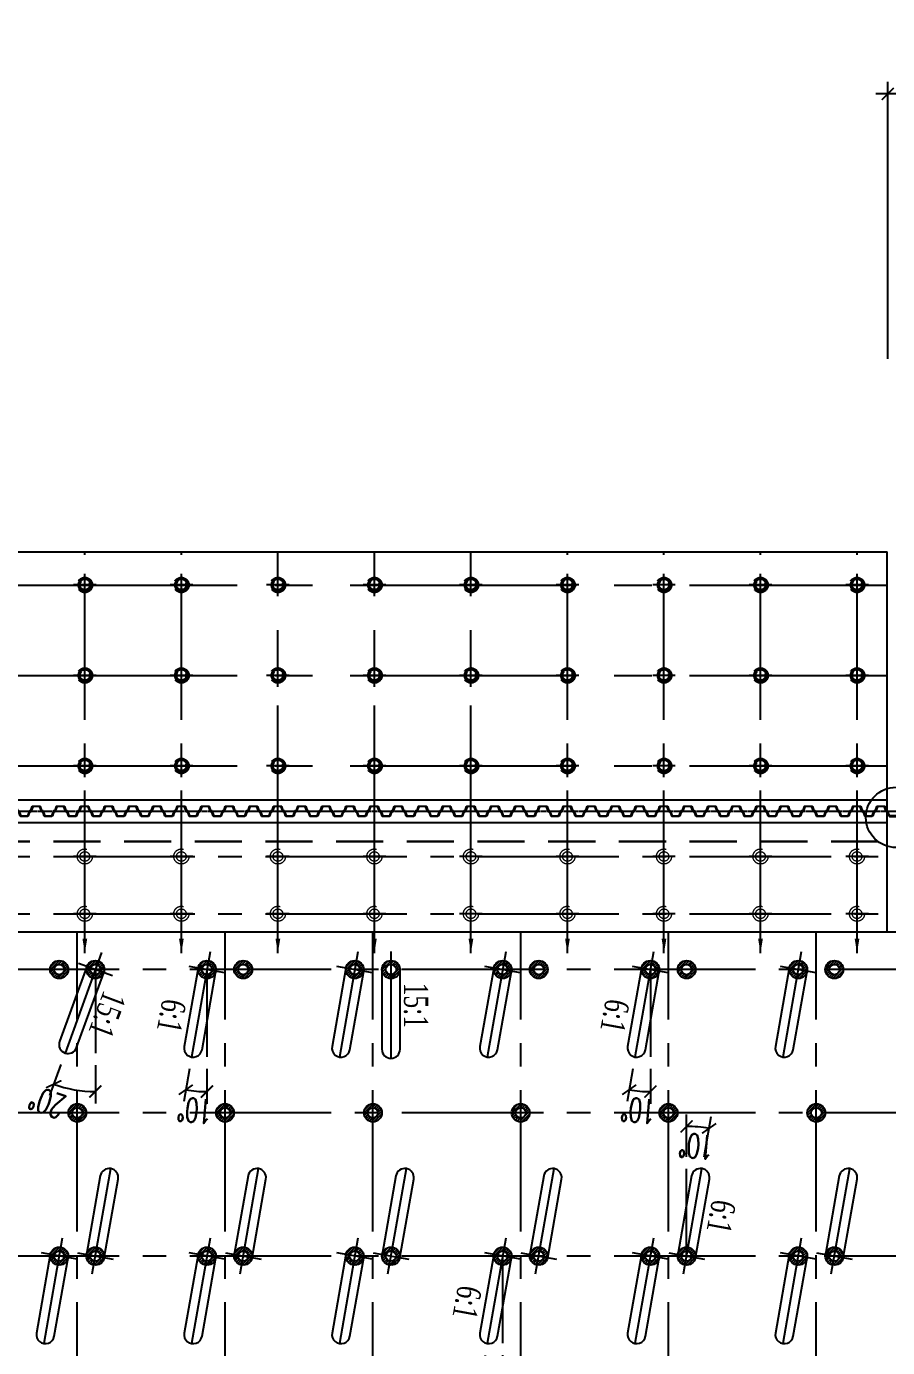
# Model space of a CAD drawing. Extents: x -57534 to 10615, y -13723 to 96319.
# Drawn here: x -16465 to -13610, y 48304 to 52684 of the extents above; entities that cross this region are included whole.
import ezdxf
from ezdxf.enums import TextEntityAlignment as Align

# ---------------------------------------------------------------- set-up
doc = ezdxf.new("R2010")
doc.units = 0
doc.header["$LTSCALE"] = 5
doc.header["$MEASUREMENT"] = 0
for name, pattern in [('CENTER', [2, 1.25, -0.25, 0.25, -0.25]), ('CENTER2', [1.125, 0.75, -0.125, 0.125, -0.125]), ('HIDDEN', [0.375, 0.25, -0.125])]:
    doc.linetypes.add(name, pattern=pattern)
doc.layers.get('0').update_dxf_attribs({"linetype": 'CONTINUOUS'})
doc.layers.get('DEFPOINTS').update_dxf_attribs({"linetype": 'CONTINUOUS'})
for name, color, linetype in [('BORDER', 2, 'CONTINUOUS'), ('CENTER', 9, 'CENTER2'), ('Coc', 2, 'CONTINUOUS'), ('Cochh', 7, 'CONTINUOUS'), ('Cu', 230, 'CONTINUOUS'), ('Dam', 4, 'CONTINUOUS'), ('DIMENSION', 4, 'CONTINUOUS'), ('HATCH', 7, 'CONTINUOUS'), ('PILE-D600', 20, 'CONTINUOUS'), ('STEEL', 1, 'CONTINUOUS'), ('TEXT', 3, 'CONTINUOUS')]:
    doc.layers.add(name, color=color, linetype=linetype)
doc.layers.add('Border k in', color=241, linetype='CONTINUOUS', lineweight=30, plot=False)
doc.layers.add('KHUAT', color=235, linetype='HIDDEN', lineweight=18)
doc.styles.add('DIM', font='romans.shx', dxfattribs={"width": 0.65})
doc.styles.add('THUONG', font='vntimeh.shx', dxfattribs={"width": 0.65})
doc.dimstyles.new('1-400', dxfattribs={"dimscale": 400, "dimtxt": 0.22, "dimasz": 0.12, "dimexe": 0.1, "dimexo": 0.1, "dimgap": 0.08, "dimtad": 1, "dimdec": 0, "dimzin": 0, "dimdsep": 46, "dimtxsty": 'DIM', "dimblk": 'ARCHTICK', "dimcen": 0.15, "dimdle": 0.1, "dimclrd": 4, "dimclre": 7, "dimclrt": 2, "dimaunit": 1, "dimadec": 0, "dimazin": 0, "dimtfac": 1, "dimtdec": 0, "dimtix": 1, "dimtmove": 1, "dimatfit": 3, "dimfxl": 1, "dimtolj": 1, "dimtzin": 0, "dimarcsym": 0})
doc.dimstyles.new('400.Ph', dxfattribs={"dimscale": 400, "dimtxt": 0.2, "dimasz": 0.1, "dimexe": 0.1, "dimexo": 0.1, "dimgap": 0.06, "dimtad": 1, "dimdec": 0, "dimzin": 0, "dimdsep": 46, "dimtxsty": 'DIM', "dimblk": 'ARCHTICK', "dimcen": 0.15, "dimdle": 0.1, "dimclrd": 256, "dimclre": 7, "dimclrt": 6, "dimadec": 0, "dimazin": 0, "dimtfac": 1, "dimtdec": 0, "dimtix": 1, "dimtmove": 0, "dimatfit": 3, "dimfxl": 1, "dimtolj": 1, "dimtzin": 0, "dimarcsym": 0})

# ---------------------------------------------------------------- blocks, each defined once
blk = doc.blocks.new('CocD500_HH')
at = {"layer": 'CENTER', "ltscale": 50}
for p, q in [((-37.5, 0), (37.5, 0)), ((0, 37.5), (0, -37.5))]:
    blk.add_line(p, q, dxfattribs=at)
at = {"layer": 'KHUAT', "ltscale": 100}
for radius in [25, 16]:
    blk.add_circle((0, 0), radius, dxfattribs=at)
blk = doc.blocks.new('_ArchTick')
at = {"color": 0, "linetype": 'ByBlock', "const_width": 0.15}
blk.add_lwpolyline([(-0.5, -0.5), (0.5, 0.5)], dxfattribs=at)
blk = doc.blocks.new('cocbs')
at = {"layer": 'Coc'}
h = blk.add_hatch(color=256, dxfattribs=at)
h.paths.add_polyline_path([(-46596.3, 9805.7), (-46596.3, 9796.7, -0.414214), (-46580.3, 9780.7), (-46571.3, 9780.7, 0.414214)])
h.paths.add_polyline_path([(-46571.3, 9780.7), (-46580.3, 9780.7, -0.414214), (-46596.3, 9764.7), (-46596.3, 9755.7, 0.414214)])
h.paths.add_polyline_path([(-46612.3, 9780.7), (-46621.3, 9780.7, 0.414214), (-46596.3, 9755.7), (-46596.3, 9764.7, -0.414214)])
h.paths.add_polyline_path([(-46596.3, 9796.7), (-46596.3, 9805.7, 0.414214), (-46621.3, 9780.7), (-46612.3, 9780.7, -0.414214)])
at = {"layer": 'Coc', "color": 8, "linetype": 'HIDDEN', "ltscale": 50}
for radius in [25, 16]:
    blk.add_circle((-46596.3, 9780.7), radius, dxfattribs=at)
at = {"layer": 'Cochh', "linetype": 'CENTER', "ltscale": 25}
for p, q in [((-46596.3, 9818.2), (-46596.3, 9743.2)), ((-46633.8, 9780.7), (-46558.8, 9780.7))]:
    blk.add_line(p, q, dxfattribs=at)
blk = doc.blocks.new('*D105')
at = {"layer": 'DEFPOINTS', "color": 0}
for p in [(-46789.1, 9367.7), (-46789.1, 8449.5), (-50569.1, 8225.7)]:
    blk.add_point(p, dxfattribs=at)
at = {"layer": 'DIMENSION', "color": 7, "lineweight": -2}
for p, q in [((-46789.1, 9327.7), (-46789.1, 8409.5)), ((-50569.1, 8265.7), (-50569.1, 8489.5))]:
    blk.add_line(p, q, dxfattribs=at)
at = {"layer": 'DIMENSION', "lineweight": -2}
blk.add_line((-50609.1, 8449.5), (-46749.1, 8449.5), dxfattribs=at)
at = {"layer": 'DIMENSION', "lineweight": -2, "xscale": 40, "yscale": 40, "zscale": 40, "rotation": 180}
blk.add_blockref('_ArchTick', (-50569.1, 8449.5), dxfattribs=at)
at = {"layer": 'DIMENSION', "lineweight": -2, "xscale": 40, "yscale": 40, "zscale": 40}
blk.add_blockref('_ArchTick', (-46789.1, 8449.5), dxfattribs=at)
at = {"layer": 'DIMENSION', "color": 6, "insert": (-48679.1, 8513.5), "char_height": 80, "attachment_point": 5, "style": 'DIM'}
blk.add_mtext('\\A1;3780', dxfattribs=at)
blk = doc.blocks.new('*D381')
at = {"layer": 'DEFPOINTS', "color": 0}
for p in [(-64663, 12738.3), (-64713.9, 12590.9), (-64662.8, 12592.7), (-64713.9, 12302.7), (-64724.3, 12243.6)]:
    blk.add_point(p, dxfattribs=at)
at = {"layer": 'DIMENSION', "color": 7, "lineweight": -2}
for p, q in [((-64713.9, 12630.9), (-64713.9, 12781.2)), ((-64655.8, 12632), (-64630.8, 12774))]:
    blk.add_line(p, q, dxfattribs=at)
at = {"layer": 'DIMENSION', "lineweight": -2}
blk.add_arc((-64713.9, 12302.7), 438.5, 80, 90, dxfattribs=at)
at = {"layer": 'DIMENSION', "lineweight": -2, "xscale": 40, "yscale": 40, "zscale": 40}
for p, rotation in [((-64713.9, 12741.2), 180.0000000000011), ((-64637.8, 12734.6), 350.0000000000073)]:
    blk.add_blockref('_ArchTick', p, dxfattribs=dict(at, rotation=rotation))
at = {"layer": 'DIMENSION', "color": 6, "insert": (-64670.1, 12803.3), "char_height": 80, "attachment_point": 5, "rotation": 355, "style": 'DIM'}
blk.add_mtext('\\A1;10°', dxfattribs=at)
blk = doc.blocks.new('*D383')
at = {"layer": 'DEFPOINTS', "color": 0}
for p in [(-65313.5, 12361.8), (-65323.9, 12302.7), (-65375, 12012.7), (-65323.9, 12013.1), (-65373.8, 11875.7)]:
    blk.add_point(p, dxfattribs=at)
at = {"layer": 'DIMENSION', "color": 7, "lineweight": -2}
for p, q in [((-65382, 11973.3), (-65405.5, 11840)), ((-65323.9, 11973.1), (-65323.9, 11832.8))]:
    blk.add_line(p, q, dxfattribs=at)
at = {"layer": 'DIMENSION', "lineweight": -2}
blk.add_arc((-65323.9, 12302.7), 429.9, 260, 270, dxfattribs=at)
at = {"layer": 'DIMENSION', "lineweight": -2, "xscale": 40, "yscale": 40, "zscale": 40}
for p, rotation in [((-65398.6, 11879.3), 170.0000000000097), ((-65323.9, 11872.8), 359.9999999999988)]:
    blk.add_blockref('_ArchTick', p, dxfattribs=dict(at, rotation=rotation))
at = {"layer": 'DIMENSION', "color": 6, "insert": (-65355.8, 11938.2), "char_height": 80, "attachment_point": 5, "rotation": 355, "style": 'DIM'}
blk.add_mtext('\\A1;10°', dxfattribs=at)
blk = doc.blocks.new('*D392')
at = {"layer": 'DEFPOINTS', "color": 0}
for p in [(-63687, 11754.5), (-63733.9, 11642.2), (-63682.8, 11642.7), (-63733.9, 11352.7), (-63744.3, 11293.6)]:
    blk.add_point(p, dxfattribs=at)
at = {"layer": 'DIMENSION', "color": 7, "lineweight": -2}
for p, q in [((-63733.9, 11682.2), (-63733.9, 11797.3)), ((-63675.8, 11682), (-63656.7, 11790.5))]:
    blk.add_line(p, q, dxfattribs=at)
at = {"layer": 'DIMENSION', "lineweight": -2}
blk.add_arc((-63733.9, 11352.7), 404.6, 80, 90, dxfattribs=at)
at = {"layer": 'DIMENSION', "lineweight": -2, "xscale": 40, "yscale": 40, "zscale": 40}
for p, rotation in [((-63733.9, 11757.3), 180.0000000000007), ((-63663.7, 11751.1), 350.0000000000111)]:
    blk.add_blockref('_ArchTick', p, dxfattribs=dict(at, rotation=rotation))
at = {"layer": 'DIMENSION', "color": 6, "insert": (-63693.1, 11819.5), "char_height": 80, "attachment_point": 5, "rotation": 355, "style": 'DIM'}
blk.add_mtext('\\A1;10°', dxfattribs=at)
blk = doc.blocks.new('*D409')
at = {"layer": 'DEFPOINTS', "color": 0}
for p in [(-65157, 11754.5), (-65203.9, 11642.2), (-65152.8, 11642.7), (-65203.9, 11352.7), (-65214.3, 11293.6)]:
    blk.add_point(p, dxfattribs=at)
at = {"layer": 'DIMENSION', "color": 7, "lineweight": -2}
for p, q in [((-65203.9, 11682.2), (-65203.9, 11797.3)), ((-65145.8, 11682), (-65126.7, 11790.5))]:
    blk.add_line(p, q, dxfattribs=at)
at = {"layer": 'DIMENSION', "lineweight": -2}
blk.add_arc((-65203.9, 11352.7), 404.6, 80, 90, dxfattribs=at)
at = {"layer": 'DIMENSION', "lineweight": -2, "xscale": 40, "yscale": 40, "zscale": 40}
for p, rotation in [((-65203.9, 11757.3), 179.9999999999964), ((-65133.7, 11751.1), 350.0000000000059)]:
    blk.add_blockref('_ArchTick', p, dxfattribs=dict(at, rotation=rotation))
at = {"layer": 'DIMENSION', "color": 6, "insert": (-65163.1, 11819.5), "char_height": 80, "attachment_point": 5, "rotation": 355, "style": 'DIM'}
blk.add_mtext('\\A1;10°', dxfattribs=at)
blk = doc.blocks.new('*D414')
at = {"layer": 'DEFPOINTS', "color": 0}
for p in [(-63317, 11754.3), (-63363.9, 11629.5), (-63263.2, 11629.4), (-63363.9, 11352.7), (-63384.4, 11296.3)]:
    blk.add_point(p, dxfattribs=at)
at = {"layer": 'DIMENSION', "color": 7, "lineweight": -2}
for p, q in [((-63363.9, 11669.5), (-63363.9, 11797.1)), ((-63249.5, 11667), (-63211.9, 11770.3))]:
    blk.add_line(p, q, dxfattribs=at)
at = {"layer": 'DIMENSION', "lineweight": -2}
blk.add_arc((-63363.9, 11352.7), 404.4, 70, 90, dxfattribs=at)
at = {"layer": 'DIMENSION', "lineweight": -2, "xscale": 40, "yscale": 40, "zscale": 40}
for p, rotation in [((-63363.9, 11757.1), 179.9999999999982), ((-63225.6, 11732.7), 340.0000000000086)]:
    blk.add_blockref('_ArchTick', p, dxfattribs=dict(at, rotation=rotation))
at = {"layer": 'DIMENSION', "color": 6, "insert": (-63203.7, 11792.8), "char_height": 80, "attachment_point": 5, "rotation": 340, "style": 'DIM'}
blk.add_mtext('\\A1;20°', dxfattribs=at)
blk = doc.blocks.new('Cu thep kieu IVL')
at = {"layer": 'CENTER'}
for p, q in [((-20, 19.2), (-20, 14.8)), ((20, 19.2), (20, 14.8))]:
    blk.add_line(p, q, dxfattribs=at)
at = {"layer": 'Cu'}
blk.add_lwpolyline([(-11.6, 2.3, 0.331206), (-10.7, 1.6), (10.7, 1.6, 0.331206), (11.6, 2.3), (18.1, 18.4, -0.331206), (19.1, 19.2), (20.3, 19.2, -0.223582), (21.5, 18.6, -0.452935), (21.1, 16.7), (20, 16.2, -0.518485), (19.2, 16.4, -0.300037), (19.7, 16.9), (20.7, 17.4, 0.427626), (20.8, 18.1, 0.215462), (20.3, 18.4), (19.5, 18.4, 0.331206), (18.7, 17.8), (13.4, 1.3, -0.331206), (11.7, 0), (-11.7, 0, -0.331206), (-13.4, 1.3), (-18.7, 17.8, 0.331206), (-19.5, 18.4), (-20.3, 18.4, 0.215462), (-20.8, 18.1, 0.427626), (-20.7, 17.4), (-19.7, 16.9, -0.300037), (-19.2, 16.4, -0.518485), (-20, 16.2), (-21.1, 16.7, -0.452935), (-21.5, 18.6, -0.223582), (-20.3, 19.2), (-19.1, 19.2, -0.331206), (-18.1, 18.4)], format="xyb", close=True, dxfattribs=at)
blk = doc.blocks.new('*U417')
at = {"layer": 'STEEL'}
for p in [(0, 0), (80, 0), (160, 0), (240, 0), (320, 0), (400, 0), (480, 0), (560, 0), (640, 0), (720, 0), (800, 0), (880, 0), (960, 0), (1040, 0), (1120, 0), (1200, 0), (1280, 0), (1360, 0), (1440, 0), (1520, 0), (1600, 0), (1680, 0), (1760, 0), (1840, 0), (1920, 0), (2000, 0), (2080, 0), (2160, 0), (2240, 0), (2320, 0), (2400, 0), (2480, 0), (2560, 0), (2640, 0), (2720, 0), (2800, 0), (2880, 0), (2960, 0), (3040, 0), (3120, 0), (3200, 0), (3280, 0), (3360, 0), (3440, 0), (3520, 0), (3600, 0), (3680, 0), (3760, 0), (3840, 0), (3920, 0), (4000, 0), (4080, 0), (4160, 0), (4240, 0), (4320, 0), (4400, 0), (4480, 0), (4560, 0), (4640, 0), (4720, 0), (4800, 0), (4880, 0), (4960, 0), (5040, 0), (5120, 0), (5200, 0), (5280, 0), (5360, 0), (5440, 0), (5520, 0), (5600, 0), (5680, 0), (5760, 0), (5840, 0), (5920, 0), (6000, 0), (6080, 0), (6160, 0)]:
    blk.add_blockref('Cu thep kieu IVL', p, dxfattribs=at)
at = {"layer": 'STEEL', "rotation": 180}
for p in [(40, 34), (120, 34), (200, 34), (280, 34), (360, 34), (440, 34), (520, 34), (600, 34), (680, 34), (760, 34), (840, 34), (920, 34), (1000, 34), (1080, 34), (1160, 34), (1240, 34), (1320, 34), (1400, 34), (1480, 34), (1560, 34), (1640, 34), (1720, 34), (1800, 34), (1880, 34), (1960, 34), (2040, 34), (2120, 34), (2200, 34), (2280, 34), (2360, 34), (2440, 34), (2520, 34), (2600, 34), (2680, 34), (2760, 34), (2840, 34), (2920, 34), (3000, 34), (3080, 34), (3160, 34), (3240, 34), (3320, 34), (3400, 34), (3480, 34), (3560, 34), (3640, 34), (3720, 34), (3800, 34), (3880, 34), (3960, 34), (4040, 34), (4120, 34), (4200, 34), (4280, 34), (4360, 34), (4440, 34), (4520, 34), (4600, 34), (4680, 34), (4760, 34), (4840, 34), (4920, 34), (5000, 34), (5080, 34), (5160, 34), (5240, 34), (5320, 34), (5400, 34), (5480, 34), (5560, 34), (5640, 34), (5720, 34), (5800, 34), (5880, 34), (5960, 34), (6040, 34), (6120, 34), (6200, 34)]:
    blk.add_blockref('Cu thep kieu IVL', p, dxfattribs=at)
blk = doc.blocks.new('pd1')
at = {"layer": 'HATCH'}
h = blk.add_hatch(dxfattribs=at)
h.set_pattern_fill('ANSI31', color=256, scale=50, style=0)
h.set_pattern_definition([(45, (-57745.1506, -7330.5305), (-4.4194174, 4.4194174), [])])
h.paths.add_polyline_path([(-65843.9, 12302.7, 1), (-65783.9, 12302.7, 1)])
h.paths.add_polyline_path([(-65796.9, 12302.7, -1), (-65830.9, 12302.7, -1)], flags=16)
h = blk.add_hatch(dxfattribs=at)
h.set_pattern_fill('ANSI31', color=256, scale=50, style=0)
h.set_pattern_definition([(45, (-57625.1506, -7330.5305), (-4.4194174, 4.4194174), [])])
h.paths.add_polyline_path([(-65723.9, 12302.7, 1), (-65663.9, 12302.7, 1)])
h.paths.add_polyline_path([(-65676.9, 12302.7, -1), (-65710.9, 12302.7, -1)], flags=16)
h = blk.add_hatch(dxfattribs=at)
h.set_pattern_fill('ANSI31', color=256, scale=50, style=0)
h.set_pattern_definition([(45, (-57255.1506, -7330.5305), (-4.4194174, 4.4194174), [])])
h.paths.add_polyline_path([(-65353.9, 12302.7, 1), (-65293.9, 12302.7, 1)])
h.paths.add_polyline_path([(-65306.9, 12302.7, -1), (-65340.9, 12302.7, -1)], flags=16)
h = blk.add_hatch(dxfattribs=at)
h.set_pattern_fill('ANSI31', color=256, scale=50, style=0)
h.set_pattern_definition([(45, (-57135.1506, -7330.5305), (-4.4194174, 4.4194174), [])])
h.paths.add_polyline_path([(-65233.9, 12302.7, 1), (-65173.9, 12302.7, 1)])
h.paths.add_polyline_path([(-65186.9, 12302.7, -1), (-65220.9, 12302.7, -1)], flags=16)
h = blk.add_hatch(dxfattribs=at)
h.set_pattern_fill('ANSI31', color=256, scale=50, style=0)
h.set_pattern_definition([(45, (-56765.1506, -7330.5305), (-4.4194174, 4.4194174), [])])
h.paths.add_polyline_path([(-64863.9, 12302.7, 1), (-64803.9, 12302.7, 1)])
h.paths.add_polyline_path([(-64816.9, 12302.7, -1), (-64850.9, 12302.7, -1)], flags=16)
h = blk.add_hatch(dxfattribs=at)
h.set_pattern_fill('ANSI31', color=256, scale=50, style=0)
h.set_pattern_definition([(45, (-56645.1506, -7330.5305), (-4.4194174, 4.4194174), [])])
h.paths.add_polyline_path([(-64743.9, 12302.7, 1), (-64683.9, 12302.7, 1)])
h.paths.add_polyline_path([(-64696.9, 12302.7, -1), (-64730.9, 12302.7, -1)], flags=16)
h = blk.add_hatch(dxfattribs=at)
h.set_pattern_fill('ANSI31', color=256, scale=50, style=0)
h.set_pattern_definition([(45, (-56275.1506, -7330.5305), (-4.4194174, 4.4194174), [])])
h.paths.add_polyline_path([(-64373.9, 12302.7, 1), (-64313.9, 12302.7, 1)])
h.paths.add_polyline_path([(-64326.9, 12302.7, -1), (-64360.9, 12302.7, -1)], flags=16)
h = blk.add_hatch(dxfattribs=at)
h.set_pattern_fill('ANSI31', color=256, scale=50, style=0)
h.set_pattern_definition([(45, (-56155.1506, -7330.5305), (-4.4194174, 4.4194174), [])])
h.paths.add_polyline_path([(-64253.9, 12302.7, 1), (-64193.9, 12302.7, 1)])
h.paths.add_polyline_path([(-64206.9, 12302.7, -1), (-64240.9, 12302.7, -1)], flags=16)
h = blk.add_hatch(dxfattribs=at)
h.set_pattern_fill('ANSI31', color=256, scale=50, style=0)
h.set_pattern_definition([(45, (-55785.1506, -7330.5305), (-4.4194174, 4.4194174), [])])
h.paths.add_polyline_path([(-63883.9, 12302.7, 1), (-63823.9, 12302.7, 1)])
h.paths.add_polyline_path([(-63836.9, 12302.7, -1), (-63870.9, 12302.7, -1)], flags=16)
h = blk.add_hatch(dxfattribs=at)
h.set_pattern_fill('ANSI31', color=256, scale=50, style=0)
h.set_pattern_definition([(45, (-55665.1506, -7330.5305), (-4.4194174, 4.4194174), [])])
h.paths.add_polyline_path([(-63763.9, 12302.7, 1), (-63703.9, 12302.7, 1)])
h.paths.add_polyline_path([(-63716.9, 12302.7, -1), (-63750.9, 12302.7, -1)], flags=16)
h = blk.add_hatch(dxfattribs=at)
h.set_pattern_fill('ANSI31', color=256, scale=50, style=0)
h.set_pattern_definition([(45, (-55295.1506, -7330.5305), (-4.4194174, 4.4194174), [])])
h.paths.add_polyline_path([(-63393.9, 12302.7, 1), (-63333.9, 12302.7, 1)])
h.paths.add_polyline_path([(-63346.9, 12302.7, -1), (-63380.9, 12302.7, -1)], flags=16)
h = blk.add_hatch(dxfattribs=at)
h.set_pattern_fill('ANSI31', color=256, scale=50, style=0)
h.set_pattern_definition([(45, (-55175.1506, -7330.5305), (-4.4194174, 4.4194174), [])])
h.paths.add_polyline_path([(-63273.9, 12302.7, 1), (-63213.9, 12302.7, 1)])
h.paths.add_polyline_path([(-63226.9, 12302.7, -1), (-63260.9, 12302.7, -1)], flags=16)
h = blk.add_hatch(dxfattribs=at)
h.set_pattern_fill('ANSI31', color=256, scale=50, style=0)
h.set_pattern_definition([(45, (-57685.1506, -7805.5305), (-4.4194174, 4.4194174), [])])
h.paths.add_polyline_path([(-65783.9, 11827.7, 1), (-65723.9, 11827.7, 1)])
h.paths.add_polyline_path([(-65736.9, 11827.7, -1), (-65770.9, 11827.7, -1)], flags=16)
h = blk.add_hatch(dxfattribs=at)
h.set_pattern_fill('ANSI31', color=256, scale=50, style=0)
h.set_pattern_definition([(45, (-57195.1506, -7805.5305), (-4.4194174, 4.4194174), [])])
h.paths.add_polyline_path([(-65293.9, 11827.7, 1), (-65233.9, 11827.7, 1)])
h.paths.add_polyline_path([(-65246.9, 11827.7, -1), (-65280.9, 11827.7, -1)], flags=16)
h = blk.add_hatch(dxfattribs=at)
h.set_pattern_fill('ANSI31', color=256, scale=50, style=0)
h.set_pattern_definition([(45, (-56705.1506, -7805.5305), (-4.4194174, 4.4194174), [])])
h.paths.add_polyline_path([(-64803.9, 11827.7, 1), (-64743.9, 11827.7, 1)])
h.paths.add_polyline_path([(-64756.9, 11827.7, -1), (-64790.9, 11827.7, -1)], flags=16)
h = blk.add_hatch(dxfattribs=at)
h.set_pattern_fill('ANSI31', color=256, scale=50, style=0)
h.set_pattern_definition([(45, (-56215.1506, -7805.5305), (-4.4194174, 4.4194174), [])])
h.paths.add_polyline_path([(-64313.9, 11827.7, 1), (-64253.9, 11827.7, 1)])
h.paths.add_polyline_path([(-64266.9, 11827.7, -1), (-64300.9, 11827.7, -1)], flags=16)
h = blk.add_hatch(dxfattribs=at)
h.set_pattern_fill('ANSI31', color=256, scale=50, style=0)
h.set_pattern_definition([(45, (-55725.1506, -7805.5305), (-4.4194174, 4.4194174), [])])
h.paths.add_polyline_path([(-63823.9, 11827.7, 1), (-63763.9, 11827.7, 1)])
h.paths.add_polyline_path([(-63776.9, 11827.7, -1), (-63810.9, 11827.7, -1)], flags=16)
h = blk.add_hatch(dxfattribs=at)
h.set_pattern_fill('ANSI31', color=256, scale=50, style=0)
h.set_pattern_definition([(45, (-55235.1506, -7805.5305), (-4.4194174, 4.4194174), [])])
h.paths.add_polyline_path([(-63333.9, 11827.7, 1), (-63273.9, 11827.7, 1)])
h.paths.add_polyline_path([(-63286.9, 11827.7, -1), (-63320.9, 11827.7, -1)], flags=16)
h = blk.add_hatch(dxfattribs=at)
h.set_pattern_fill('ANSI31', color=256, scale=50, style=0)
h.set_pattern_definition([(45, (-57745.1506, -8280.5305), (-4.4194174, 4.4194174), [])])
h.paths.add_polyline_path([(-65843.9, 11352.7, 1), (-65783.9, 11352.7, 1)])
h.paths.add_polyline_path([(-65796.9, 11352.7, -1), (-65830.9, 11352.7, -1)], flags=16)
h = blk.add_hatch(dxfattribs=at)
h.set_pattern_fill('ANSI31', color=256, scale=50, style=0)
h.set_pattern_definition([(45, (-57625.1506, -8280.5305), (-4.4194174, 4.4194174), [])])
h.paths.add_polyline_path([(-65723.9, 11352.7, 1), (-65663.9, 11352.7, 1)])
h.paths.add_polyline_path([(-65676.9, 11352.7, -1), (-65710.9, 11352.7, -1)], flags=16)
h = blk.add_hatch(dxfattribs=at)
h.set_pattern_fill('ANSI31', color=256, scale=50, style=0)
h.set_pattern_definition([(45, (-57255.1506, -8280.5305), (-4.4194174, 4.4194174), [])])
h.paths.add_polyline_path([(-65353.9, 11352.7, 1), (-65293.9, 11352.7, 1)])
h.paths.add_polyline_path([(-65306.9, 11352.7, -1), (-65340.9, 11352.7, -1)], flags=16)
h = blk.add_hatch(dxfattribs=at)
h.set_pattern_fill('ANSI31', color=256, scale=50, style=0)
h.set_pattern_definition([(45, (-57135.1506, -8280.5305), (-4.4194174, 4.4194174), [])])
h.paths.add_polyline_path([(-65233.9, 11352.7, 1), (-65173.9, 11352.7, 1)])
h.paths.add_polyline_path([(-65186.9, 11352.7, -1), (-65220.9, 11352.7, -1)], flags=16)
h = blk.add_hatch(dxfattribs=at)
h.set_pattern_fill('ANSI31', color=256, scale=50, style=0)
h.set_pattern_definition([(45, (-56765.1506, -8280.5305), (-4.4194174, 4.4194174), [])])
h.paths.add_polyline_path([(-64863.9, 11352.7, 1), (-64803.9, 11352.7, 1)])
h.paths.add_polyline_path([(-64816.9, 11352.7, -1), (-64850.9, 11352.7, -1)], flags=16)
h = blk.add_hatch(dxfattribs=at)
h.set_pattern_fill('ANSI31', color=256, scale=50, style=0)
h.set_pattern_definition([(45, (-56645.1506, -8280.5305), (-4.4194174, 4.4194174), [])])
h.paths.add_polyline_path([(-64743.9, 11352.7, 1), (-64683.9, 11352.7, 1)])
h.paths.add_polyline_path([(-64696.9, 11352.7, -1), (-64730.9, 11352.7, -1)], flags=16)
h = blk.add_hatch(dxfattribs=at)
h.set_pattern_fill('ANSI31', color=256, scale=50, style=0)
h.set_pattern_definition([(45, (-56275.1506, -8280.5305), (-4.4194174, 4.4194174), [])])
h.paths.add_polyline_path([(-64373.9, 11352.7, 1), (-64313.9, 11352.7, 1)])
h.paths.add_polyline_path([(-64326.9, 11352.7, -1), (-64360.9, 11352.7, -1)], flags=16)
h = blk.add_hatch(dxfattribs=at)
h.set_pattern_fill('ANSI31', color=256, scale=50, style=0)
h.set_pattern_definition([(45, (-56155.1506, -8280.5305), (-4.4194174, 4.4194174), [])])
h.paths.add_polyline_path([(-64253.9, 11352.7, 1), (-64193.9, 11352.7, 1)])
h.paths.add_polyline_path([(-64206.9, 11352.7, -1), (-64240.9, 11352.7, -1)], flags=16)
h = blk.add_hatch(dxfattribs=at)
h.set_pattern_fill('ANSI31', color=256, scale=50, style=0)
h.set_pattern_definition([(45, (-55785.1506, -8280.5305), (-4.4194174, 4.4194174), [])])
h.paths.add_polyline_path([(-63883.9, 11352.7, 1), (-63823.9, 11352.7, 1)])
h.paths.add_polyline_path([(-63836.9, 11352.7, -1), (-63870.9, 11352.7, -1)], flags=16)
h = blk.add_hatch(dxfattribs=at)
h.set_pattern_fill('ANSI31', color=256, scale=50, style=0)
h.set_pattern_definition([(45, (-55665.1506, -8280.5305), (-4.4194174, 4.4194174), [])])
h.paths.add_polyline_path([(-63763.9, 11352.7, 1), (-63703.9, 11352.7, 1)])
h.paths.add_polyline_path([(-63716.9, 11352.7, -1), (-63750.9, 11352.7, -1)], flags=16)
h = blk.add_hatch(dxfattribs=at)
h.set_pattern_fill('ANSI31', color=256, scale=50, style=0)
h.set_pattern_definition([(45, (-55295.1506, -8280.5305), (-4.4194174, 4.4194174), [])])
h.paths.add_polyline_path([(-63393.9, 11352.7, 1), (-63333.9, 11352.7, 1)])
h.paths.add_polyline_path([(-63346.9, 11352.7, -1), (-63380.9, 11352.7, -1)], flags=16)
h = blk.add_hatch(dxfattribs=at)
h.set_pattern_fill('ANSI31', color=256, scale=50, style=0)
h.set_pattern_definition([(45, (-55175.1506, -8280.5305), (-4.4194174, 4.4194174), [])])
h.paths.add_polyline_path([(-63273.9, 11352.7, 1), (-63213.9, 11352.7, 1)])
h.paths.add_polyline_path([(-63226.9, 11352.7, -1), (-63260.9, 11352.7, -1)], flags=16)
at = {"layer": 'BORDER'}
blk.add_lwpolyline([(-62226.9, 13627.7), (-62226.9, 11227.7), (-69770.9, 11227.7), (-69770.9, 13627.7)], dxfattribs=at)
at = {"layer": 'CENTER', "ltscale": 125}
for p, q in [((-65753.9, 13627.7), (-65753.9, 11227.7)), ((-65263.9, 13627.7), (-65263.9, 11227.7)), ((-64773.9, 13627.7), (-64773.9, 11227.7)), ((-64283.9, 13627.7), (-64283.9, 11227.7)), ((-63793.9, 13627.7), (-63793.9, 11227.7)), ((-63303.9, 13627.7), (-63303.9, 11227.7)), ((-65704.3, 12243.6), (-65642.8, 12592.7)), ((-65214.3, 12243.6), (-65152.8, 12592.7)), ((-64724.3, 12243.6), (-64662.8, 12592.7)), ((-64234.3, 12243.6), (-64172.8, 12592.7)), ((-63744.3, 12243.6), (-63682.8, 12592.7)), ((-63254.3, 12243.6), (-63192.8, 12592.7)), ((-65803.5, 12361.8), (-65865, 12012.7)), ((-65313.5, 12361.8), (-65375, 12012.7)), ((-64823.5, 12361.8), (-64885, 12012.7)), ((-64333.5, 12361.8), (-64395, 12012.7)), ((-63843.5, 12361.8), (-63905, 12012.7)), ((-63353.5, 12361.8), (-63415, 12012.7)), ((-65754.8, 12292.3), (-65873, 12313.1)), ((-65753, 12313.1), (-65634.8, 12292.3)), ((-65264.8, 12292.3), (-65383, 12313.1)), ((-65263, 12313.1), (-65144.8, 12292.3)), ((-64774.8, 12292.3), (-64893, 12313.1)), ((-64773, 12313.1), (-64654.8, 12292.3)), ((-64284.8, 12292.3), (-64403, 12313.1)), ((-64283, 12313.1), (-64164.8, 12292.3)), ((-63794.8, 12292.3), (-63913, 12313.1)), ((-63793, 12313.1), (-63674.8, 12292.3)), ((-63304.8, 12292.3), (-63423, 12313.1)), ((-63303, 12313.1), (-63184.8, 12292.3)), ((-69770.9, 12302.7), (-62226.9, 12302.7)), ((-69770.9, 11827.7), (-62226.9, 11827.7)), ((-65704.3, 11293.6), (-65642.8, 11642.7)), ((-65214.3, 11293.6), (-65152.8, 11642.7)), ((-64724.3, 11293.6), (-64662.8, 11642.7)), ((-64343.9, 11292.7), (-64343.9, 11647.1)), ((-64234.3, 11293.6), (-64172.8, 11642.7)), ((-63744.3, 11293.6), (-63682.8, 11642.7)), ((-63384.4, 11296.3), (-63263.2, 11629.4)), ((-69770.9, 11352.7), (-62226.9, 11352.7)), ((-65753, 11363.1), (-65634.8, 11342.3)), ((-65263, 11363.1), (-65144.8, 11342.3)), ((-64773, 11363.1), (-64654.8, 11342.3)), ((-64283, 11363.1), (-64164.8, 11342.3)), ((-63793, 11363.1), (-63674.8, 11342.3)), ((-63420.3, 11373.2), (-63307.5, 11332.2))]:
    blk.add_line(p, q, dxfattribs=at)
at = {"layer": 'DIMENSION'}
for p, q in [((-64713.9, 12302.7), (-64713.9, 12590.9)), ((-65323.9, 12302.7), (-65323.9, 12013.1)), ((-65203.9, 11352.7), (-65203.9, 11642.2)), ((-63733.9, 11352.7), (-63733.9, 11642.2)), ((-63363.9, 11352.7), (-63363.9, 11629.5))]:
    blk.add_line(p, q, dxfattribs=at)
at = {"layer": 'PILE-D600', "linetype": 'Continuous', "ltscale": 0.7}
for points in [[(-65664.4, 12297.5), (-65618.5, 12557.9, 1), (-65677.5, 12568.3), (-65723.5, 12307.9)], [(-65174.4, 12297.5), (-65128.5, 12557.9, 1), (-65187.5, 12568.3), (-65233.5, 12307.9)], [(-64684.4, 12297.5), (-64638.5, 12557.9, 1), (-64697.5, 12568.3), (-64743.5, 12307.9)], [(-64194.4, 12297.5), (-64148.5, 12557.9, 1), (-64207.5, 12568.3), (-64253.5, 12307.9)], [(-63704.4, 12297.5), (-63658.5, 12557.9, 1), (-63717.5, 12568.3), (-63763.5, 12307.9)], [(-63214.4, 12297.5), (-63168.5, 12557.9, 1), (-63227.5, 12568.3), (-63273.5, 12307.9)], [(-65843.5, 12307.9), (-65889.4, 12047.5, 1), (-65830.3, 12037.1), (-65784.4, 12297.5)], [(-65353.5, 12307.9), (-65399.4, 12047.5, 1), (-65340.3, 12037.1), (-65294.4, 12297.5)], [(-64863.5, 12307.9), (-64909.4, 12047.5, 1), (-64850.3, 12037.1), (-64804.4, 12297.5)], [(-64373.5, 12307.9), (-64419.4, 12047.5, 1), (-64360.3, 12037.1), (-64314.4, 12297.5)], [(-63883.5, 12307.9), (-63929.4, 12047.5, 1), (-63870.3, 12037.1), (-63824.4, 12297.5)], [(-63393.5, 12307.9), (-63439.4, 12047.5, 1), (-63380.3, 12037.1), (-63334.4, 12297.5)], [(-65664.4, 11347.5), (-65618.5, 11607.9, 1), (-65677.5, 11618.3), (-65723.5, 11357.9)], [(-65174.4, 11347.5), (-65128.5, 11607.9, 1), (-65187.5, 11618.3), (-65233.5, 11357.9)], [(-64684.4, 11347.5), (-64638.5, 11607.9, 1), (-64697.5, 11618.3), (-64743.5, 11357.9)], [(-64313.9, 11352.7), (-64313.9, 11617.1, 1), (-64373.9, 11617.1), (-64373.9, 11352.7)], [(-64194.4, 11347.5), (-64148.5, 11607.9, 1), (-64207.5, 11618.3), (-64253.5, 11357.9)], [(-63704.4, 11347.5), (-63658.5, 11607.9, 1), (-63717.5, 11618.3), (-63763.5, 11357.9)], [(-63335.7, 11342.4), (-63245.3, 11590.9, 1), (-63301.7, 11611.4), (-63392.1, 11363)]]:
    blk.add_lwpolyline(points, format="xyb", dxfattribs=at)
for centre, radius in [((-65813.9, 12302.7), 30), ((-65813.9, 12302.7), 17), ((-65693.9, 12302.7), 30), ((-65693.9, 12302.7), 17), ((-65323.9, 12302.7), 30), ((-65323.9, 12302.7), 17), ((-65203.9, 12302.7), 30), ((-65203.9, 12302.7), 17), ((-64833.9, 12302.7), 30), ((-64833.9, 12302.7), 17), ((-64713.9, 12302.7), 30), ((-64713.9, 12302.7), 17), ((-64343.9, 12302.7), 30), ((-64343.9, 12302.7), 17), ((-64223.9, 12302.7), 30), ((-64223.9, 12302.7), 17), ((-63853.9, 12302.7), 30), ((-63853.9, 12302.7), 17), ((-63733.9, 12302.7), 30), ((-63733.9, 12302.7), 17), ((-63363.9, 12302.7), 30), ((-63363.9, 12302.7), 17), ((-63243.9, 12302.7), 30), ((-63243.9, 12302.7), 17), ((-65753.9, 11827.7), 30), ((-65753.9, 11827.7), 17), ((-65263.9, 11827.7), 30), ((-65263.9, 11827.7), 17), ((-64773.9, 11827.7), 30), ((-64773.9, 11827.7), 17), ((-64283.9, 11827.7), 30), ((-64283.9, 11827.7), 17), ((-63793.9, 11827.7), 30), ((-63793.9, 11827.7), 17), ((-63303.9, 11827.7), 30), ((-63303.9, 11827.7), 17), ((-65813.9, 11352.7), 30), ((-65813.9, 11352.7), 17), ((-65693.9, 11352.7), 30), ((-65693.9, 11352.7), 17), ((-65323.9, 11352.7), 30), ((-65323.9, 11352.7), 17), ((-65203.9, 11352.7), 30), ((-65203.9, 11352.7), 17), ((-64833.9, 11352.7), 30), ((-64833.9, 11352.7), 17), ((-64713.9, 11352.7), 30), ((-64713.9, 11352.7), 17), ((-64343.9, 11352.7), 30), ((-64343.9, 11352.7), 17), ((-64223.9, 11352.7), 30), ((-64223.9, 11352.7), 17), ((-63853.9, 11352.7), 30), ((-63853.9, 11352.7), 17), ((-63733.9, 11352.7), 30), ((-63733.9, 11352.7), 17), ((-63363.9, 11352.7), 30), ((-63363.9, 11352.7), 17), ((-63243.9, 11352.7), 30), ((-63243.9, 11352.7), 17)]:
    blk.add_circle(centre, radius, dxfattribs=at)
at = {"layer": 'TEXT', "style": 'THUONG', "width": 0.7}
for s, rotation, p in [('6:1', 79.5709, (-64543.5, 12391.8)), ('6:1', 79.5709, (-65386, 12107.2)), ('15:1', 69.4416, (-63370.4, 11409.4)), ('6:1', 79.5709, (-65033.5, 11441.8)), ('15:1', 90, (-64363.3, 11396.1)), ('6:1', 79.5709, (-63563.5, 11441.8))]:
    blk.add_text(s, height=80, rotation=rotation, dxfattribs=at).set_placement(p, align=Align.BOTTOM_LEFT)
at = {"layer": 'DIMENSION'}
for base, line1, line2, picture, middle in [((-64663, 12738.3), ((-64724.3, 12243.6), (-64662.8, 12592.7)), ((-64713.9, 12302.7), (-64713.9, 12590.9)), '*D381', (-64670.1, 12803.3)), ((-65373.8, 11875.7), ((-65323.9, 12302.7), (-65323.9, 12013.1)), ((-65313.5, 12361.8), (-65375, 12012.7)), '*D383', (-65355.8, 11938.2)), ((-65157, 11754.5), ((-65214.3, 11293.6), (-65152.8, 11642.7)), ((-65203.9, 11352.7), (-65203.9, 11642.2)), '*D409', (-65163.1, 11819.5)), ((-63687, 11754.5), ((-63744.3, 11293.6), (-63682.8, 11642.7)), ((-63733.9, 11352.7), (-63733.9, 11642.2)), '*D392', (-63693.1, 11819.5))]:
    dim = blk.add_angular_dim_2l(base=base, line1=line1, line2=line2, dimstyle='400.Ph', dxfattribs=at)
    dim.commit()
    dim.dimension.update_dxf_attribs({"geometry": picture, "text_midpoint": middle})
dim = blk.add_angular_dim_2l(base=(-63317, 11754.3), line1=((-63384.4, 11296.3), (-63263.2, 11629.4)), line2=((-63363.9, 11352.7), (-63363.9, 11629.5)), dimstyle='400.Ph', dxfattribs=at)
dim.commit()
dim.dimension.update_dxf_attribs({"geometry": '*D414', "text_midpoint": (-63225.6, 11732.7), "dimtype": 130})
blk = doc.blocks.new('A$C7E87390C')
at = {"layer": 'BORDER'}
for p, q in [((10830.5, 5299.4), (4550.5, 5299.4)), ((10830.5, 5299.4), (4550.5, 5299.4)), ((4550.5, 5299.4), (4550.5, 4039.4)), ((10830.5, 4039.4), (4550.5, 4039.4))]:
    blk.add_line(p, q, dxfattribs=at)
at = {"layer": 'Border k in', "linetype": 'HIDDEN', "ltscale": 125}
blk.add_line((10830.5, 4999.4), (4550.5, 4999.4), dxfattribs=at)
at = {"layer": 'CENTER', "ltscale": 125}
for p, q in [((4650.5, 5299.4), (4650.5, 4039.4)), ((4970.5, 5299.4), (4970.5, 4039.4)), ((5290.5, 5299.4), (5290.5, 4039.4)), ((5610.5, 5299.4), (5610.5, 4039.4)), ((6890.5, 5299.4), (6890.5, 4039.4)), ((7210.5, 5299.4), (7210.5, 4039.4)), ((10830.5, 5239.4), (4550.5, 5239.4)), ((10830.5, 5049.4), (4550.5, 5049.4))]:
    blk.add_line(p, q, dxfattribs=at)
at = {"layer": 'CENTER', "ltscale": 200}
for p, q in [((5930.5, 5299.4), (5930.5, 4039.4)), ((6250.5, 5299.4), (6250.5, 4039.4)), ((6570.5, 5299.4), (6570.5, 4039.4)), ((10830.5, 4749.4), (4550.5, 4749.4)), ((10830.5, 4449.4), (4550.5, 4449.4)), ((10830.5, 4149.4), (4550.5, 4149.4))]:
    blk.add_line(p, q, dxfattribs=at)
at = {"layer": 'CENTER', "ltscale": 2}
blk.add_line((38390.7, 4899.5), (4509.5, 4899.5), dxfattribs=at)
at = {"layer": 'Cu'}
blk.add_lwpolyline([(4521, 4914.4), (4542.2, 4914.4, -0.331206), (4543.2, 4913.7), (4549.6, 4898, 0.331206), (4550.6, 4897.3), (4551.8, 4897.3, 0.223582), (4553, 4897.8, 0.452935), (4552.6, 4899.7), (4551.6, 4900.2, 0.518485), (4550.7, 4900, 0.300037), (4551.2, 4899.5), (4552.2, 4899, -0.427626), (4552.4, 4898.3, -0.215462), (4551.8, 4898.1), (4551, 4898.1, -0.331206), (4550.3, 4898.7), (4544.9, 4915.2, 0.331206), (4543.2, 4916.5), (4521, 4916.5)], format="xyb", dxfattribs=at)
at = {"layer": 'Dam', "ltscale": 200}
for p, q in [((38260.7, 4936.9), (4550.5, 4936.9)), ((38182.5, 4861.9), (4550.5, 4861.9))]:
    blk.add_line(p, q, dxfattribs=at)
at = {"layer": 'TEXT'}
blk.add_circle((4521, 4919.8), 100, dxfattribs=at)
at = {"layer": 'Coc'}
for p in [(51246.8, -5031.4), (51566.8, -5031.4), (51886.8, -5031.4), (52206.8, -5031.4), (52526.8, -5031.4), (52846.8, -5031.4), (53166.8, -5031.4), (53486.8, -5031.4), (53806.8, -5031.4), (51246.8, -5331.4), (51566.8, -5331.4), (51886.8, -5331.4), (52206.8, -5331.4), (52526.8, -5331.4), (52846.8, -5331.4), (53166.8, -5331.4), (53486.8, -5331.4), (53806.8, -5331.4), (51246.8, -5631.4), (51566.8, -5631.4), (51886.8, -5631.4), (52206.8, -5631.4), (52526.8, -5631.4), (52846.8, -5631.4), (53166.8, -5631.4), (53486.8, -5631.4), (53806.8, -5631.4)]:
    blk.add_blockref('cocbs', p, dxfattribs=at)
at = {"layer": 'DIMENSION'}
blk.add_blockref('pd1', (70539.5, -5928.3), dxfattribs=at)
at = {"layer": 'HATCH'}
for p in [(4650.5, 5239.4), (4970.5, 5239.4), (5290.5, 5239.4), (5610.5, 5239.4), (5930.5, 5239.4), (6250.5, 5239.4), (6570.5, 5239.4), (6890.5, 5239.4), (7210.5, 5239.4), (4650.5, 5049.4), (4970.5, 5049.4), (5290.5, 5049.4), (5610.5, 5049.4), (5930.5, 5049.4), (6250.5, 5049.4), (6570.5, 5049.4), (6890.5, 5049.4), (7210.5, 5049.4)]:
    blk.add_blockref('CocD500_HH', p, dxfattribs=at)
at = {"layer": 'STEEL'}
blk.add_blockref('*U417', (4571.5, 4882.5), dxfattribs=at)
at = {"layer": 'DIMENSION'}
dim = blk.add_linear_dim(base=(4548.5, 2521.1), p1=(768.5, 2297.4), p2=(4548.5, 3439.4), dimstyle='400.Ph', dxfattribs=at)
dim.commit()
dim.dimension.update_dxf_attribs({"geometry": '*D105', "text_midpoint": (2658.5, 2521.1), "dimtype": 128, "insert": (51337.6, -5928.3)})
at = {"layer": 'TEXT'}
for points in [[(4650.5, 5369.8), (4650.5, 5239.4)], [(4970.5, 5369.8), (4970.5, 5239.4)], [(5290.5, 5369.8), (5290.5, 5239.4)], [(5610.5, 5369.8), (5610.5, 5239.4)], [(5930.5, 5369.8), (5930.5, 5239.4)], [(6250.5, 5369.8), (6250.5, 5239.4)], [(6570.5, 5369.8), (6570.5, 5239.4)], [(6890.5, 5369.8), (6890.5, 5239.4)], [(7210.5, 5369.8), (7210.5, 5239.4)]]:
    blk.add_leader(points, dimstyle='1-400', override={"dimgap": 0.08, "dimtad": 0}, dxfattribs=at)

msp = doc.modelspace()

# ---------------------------------------------------------------- block references
at = {"layer": 'DIMENSION', "ltscale": 5, "rotation": 180}
msp.add_blockref('A$C7E87390C', (-9060.5, 54981.5), dxfattribs=at)

doc.saveas('drawing.dxf')
